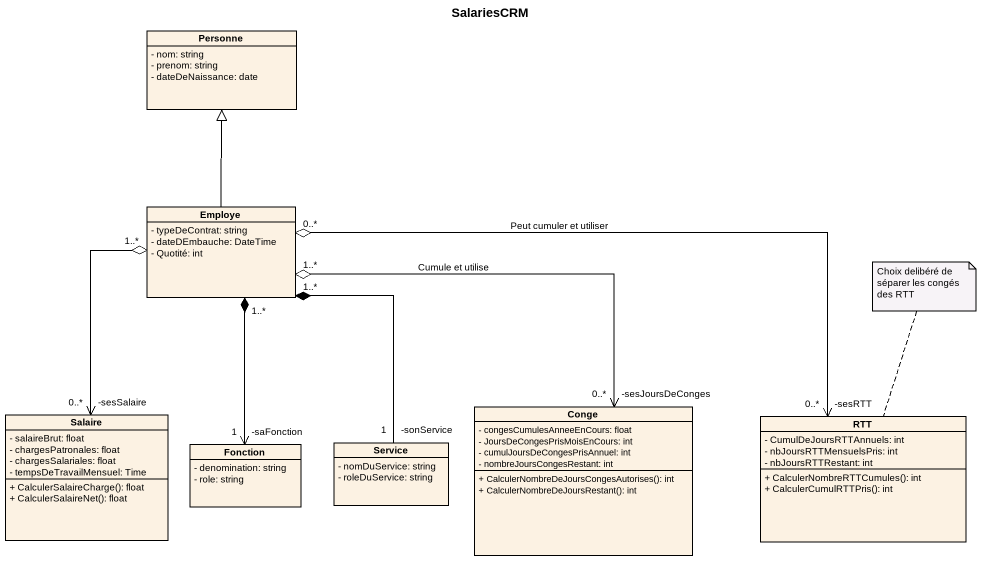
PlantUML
@startuml
title SalariesCRM
hide circle
hide empty members
skinparam classAttributeIconSize 0
class Personne {
  - nom: string
  - prenom: string
  - dateDeNaissance: date
}
class Employe {
  - typeDeContrat: string
  - dateDEmbauche: DateTime
  - Quotité: int
}
class Salaire {
  - salaireBrut: float
  - chargesPatronales: float
  - chargesSalariales: float
  - tempsDeTravailMensuel: Time
  + CalculerSalaireCharge(): float
  + CalculerSalaireNet(): float
}
class Conge {
  - congesCumulesAnneeEnCours: float
  - JoursDeCongesPrisMoisEnCours: int
  - cumulJoursDeCongesPrisAnnuel: int
  - nombreJoursCongesRestant: int
  + CalculerNombreDeJoursCongesAutorises(): int
  + CalculerNombreDeJoursRestant(): int
}
class Fonction {
  - denomination: string
  - role: string
}
class Service {
  - nomDuService: string
  - roleDuService: string
}
class RTT {
  - CumulDeJoursRTTAnnuels: int
  - nbJoursRTTMensuelsPris: int
  - nbJoursRTTRestant: int
  + CalculerNombreRTTCumules(): int
  + CalculerCumulRTTPris(): int
}
Employe -up-|> Personne
Salaire "-sesSalaire\n0..*" <-up-o "1..*" Employe
Conge "-sesJoursDeConges\n0..*" <-up-o "1..*" Employe : Cumule et utilise
Fonction "-saFonction\n1" <-up-* "1..*" Employe
Service "-sonService\n1" -up-* "1..*" Employe
RTT "-sesRTT\n0..*" <-left-o "0..*" Employe : Peut cumuler et utiliser
note top of RTT : Choix delibéré de séparer les congés des RTT
@enduml
